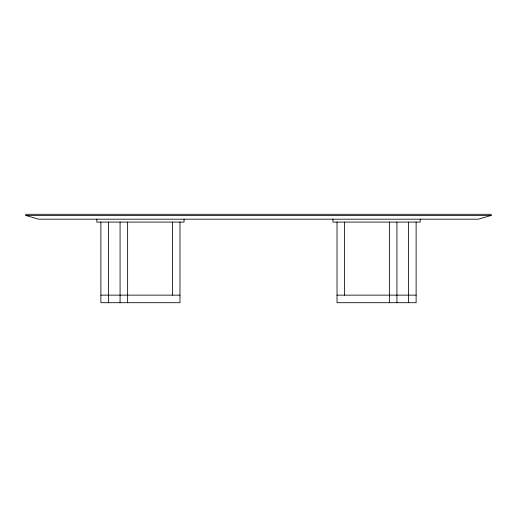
<?xml version="1.0" encoding="UTF-8"?>
<svg xmlns="http://www.w3.org/2000/svg" width="517" height="517" viewBox="0 0 517 517"><rect width="100%" height="100%" fill="white"/><g stroke="black" fill="none" stroke-linecap="round" stroke-linejoin="round"><path stroke-width="0.78" d="M491.15 215.46L478.354 219.182L38.646 219.182L25.85 215.46L25.85 214.297L491.15 214.297L491.15 215.46L25.85 215.46M100.88 295.142L179.981 295.142M337.019 295.142L416.12 295.142M420.192 219.182L420.192 222.09L332.948 222.09L332.948 219.182M416.12 222.09L416.12 302.703L337.019 302.703L337.019 222.09M408.559 222.09L408.559 302.703M396.927 222.09L396.927 302.703M389.366 222.09L389.366 302.703M344.581 222.09L344.581 295.142M184.052 219.182L184.052 222.09L96.808 222.09L96.808 219.182M179.981 222.09L179.981 302.703L100.88 302.703L100.88 222.09M172.419 222.09L172.419 295.142M127.634 222.09L127.634 302.703M120.073 222.09L120.073 302.703M108.441 222.09L108.441 302.703"/></g></svg>
